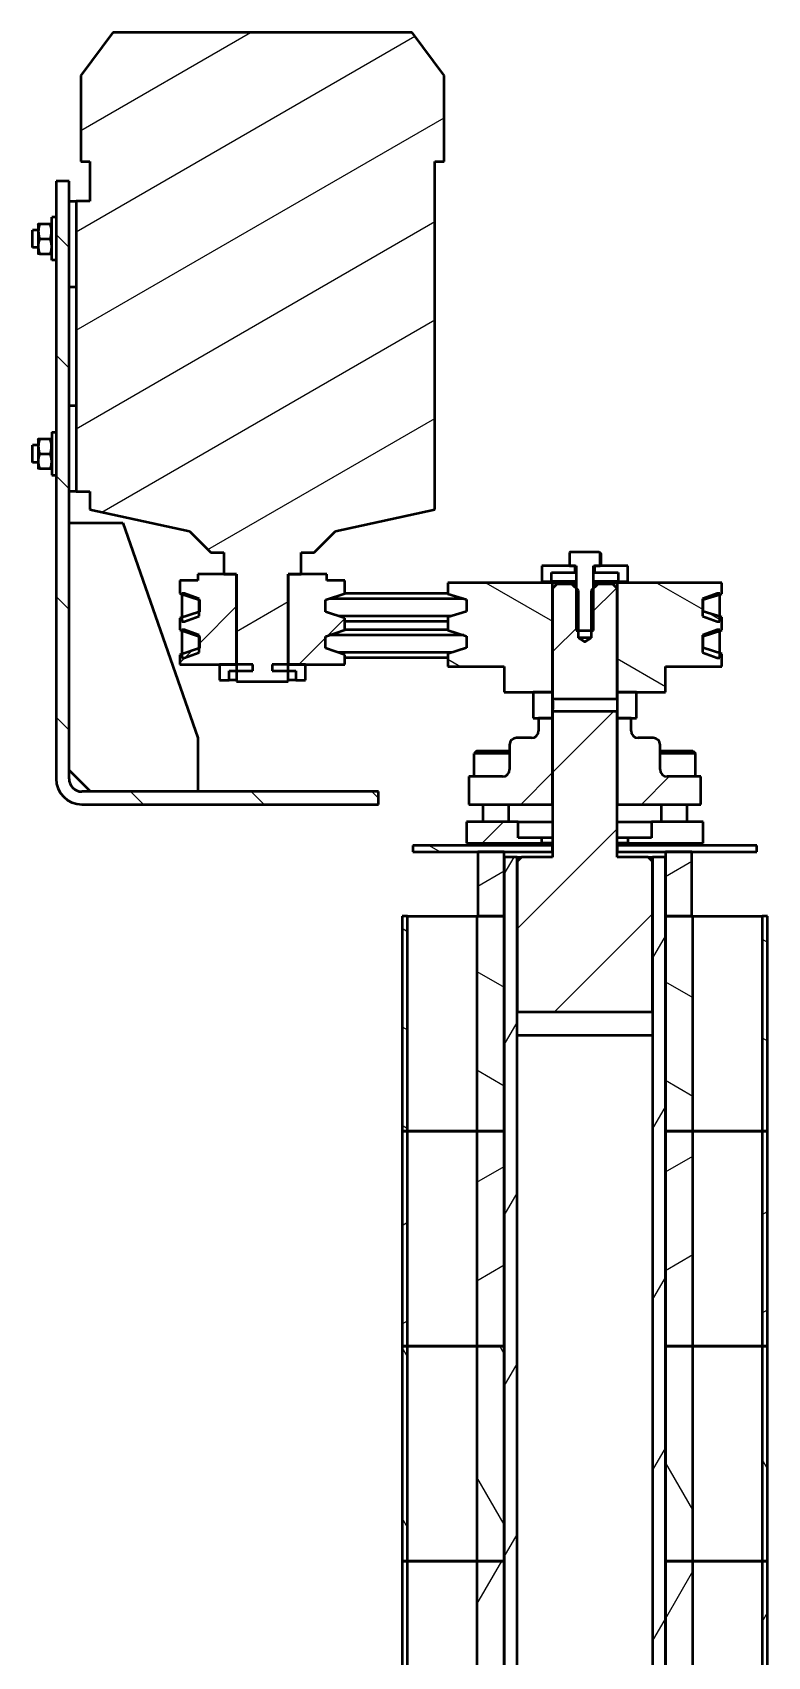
# Model space of a CAD drawing. Header units: millimetres. Extents: x 6662 to 10710, y 10182 to 13222.
# Drawn here: x 8343 to 8685, y 12466 to 13222 of the extents above; entities that cross this region are included whole.
import ezdxf

# ---------------------------------------------------------------- set-up
doc = ezdxf.new("R2010")
doc.units = ezdxf.units.MM
doc.layers.add('ハッチング', color=20, linetype='Continuous', lineweight=25)
doc.layers.add('外形線', color=7, linetype='Continuous', lineweight=50)
pattern_1 = [(225, (7444.034, 9940.564), (28.0633, -28.0633), [])]
pattern_2 = [(150, (7444.034, 9940.564), (-19.84375, -34.3704), [])]
pattern_3 = [(210, (7444.034, 9940.564), (19.84375, -34.3704), [])]
pattern_4 = [(120, (7444.034, 9940.564), (-34.3704, -19.84375), [])]
pattern_5 = [(240, (7444.034, 9940.564), (34.3704, -19.84375), [])]

msp = doc.modelspace()

# ---------------------------------------------------------------- hatches: boundary and pattern name
at = {"layer": 'ハッチング'}
h = msp.add_hatch(dxfattribs=at)
h.set_pattern_fill('ANSI31', color=256, scale=317.499997, angle=165, style=0)
h.set_pattern_definition(pattern_3)
h.paths.add_polyline_path([(8519.63, 13221.95), (8380.36, 13221.95), (8365.5, 13201.95), (8365.5, 13161.95), (8369.75, 13161.95), (8369.75, 13143.45), (8363.25, 13143.45), (8363.25, 13008.45), (8369.75, 13008.45), (8369.75, 12999.95), (8416, 12989.95), (8426, 12979.95), (8432, 12979.95), (8432, 12969.95), (8438, 12969.95), (8438, 12919.95), (8462, 12919.95), (8462, 12969.95), (8468, 12969.95), (8468, 12979.95), (8474, 12979.95), (8484, 12989.95), (8530.25, 12999.95), (8530.25, 13161.95), (8534.5, 13161.95), (8534.5, 13201.95)])
h = msp.add_hatch(dxfattribs=at)
h.set_pattern_fill('ANSI31', color=256, scale=317.499997, angle=90, style=0)
h.set_pattern_definition([(135, (7444.034, 9940.564), (-28.0633, -28.0633), [])])
h.paths.add_polyline_path([(8366, 12868.75), (8363.7, 12869.2), (8361.75, 12870.5), (8360.45, 12872.45), (8360, 12874.75), (8360, 13152.75), (8354, 13152.75), (8354, 12874.75), (8354.58, 12871.04), (8356.29, 12867.69), (8358.94, 12865.04), (8362.29, 12863.33), (8366, 12862.75), (8504, 12862.75), (8504, 12868.75)])
h = msp.add_hatch(dxfattribs=at)
h.set_pattern_fill('ANSI31', color=256, scale=317.499997, angle=180, style=0)
h.set_pattern_definition(pattern_1)
h.paths.add_polyline_path([(8420.64, 12957.93), (8420.64, 12952.43), (8411.59, 12949.4), (8411.59, 12943.96), (8420.64, 12940.93), (8420.64, 12935.43), (8411.59, 12932.4), (8411.59, 12927.95), (8438, 12927.95), (8438, 12969.95), (8420, 12969.95), (8420, 12966.95), (8411.59, 12966.95), (8411.59, 12960.96)])
h = msp.add_hatch(dxfattribs=at)
h.set_pattern_fill('ANSI31', color=256, scale=317.499997, angle=180, style=0)
h.set_pattern_definition(pattern_1)
h.paths.add_polyline_path([(8479.35, 12952.43), (8479.35, 12957.93), (8488.4, 12960.96), (8488.4, 12966.95), (8480, 12966.95), (8480, 12969.95), (8462, 12969.95), (8462, 12927.95), (8488.4, 12927.95), (8488.4, 12932.4), (8479.35, 12935.43), (8479.35, 12940.93), (8488.4, 12943.96), (8488.4, 12949.4)])
h = msp.add_hatch(dxfattribs=at)
h.set_pattern_fill('ANSI31', color=256, scale=317.499997, angle=105, style=0)
h.set_pattern_definition(pattern_2)
h.paths.add_polyline_path([(8562.5, 12926.95), (8562.5, 12914.95), (8585, 12914.95), (8585, 12965.95), (8536.19, 12965.95), (8536.19, 12960.81), (8545, 12958.11), (8545, 12952.61), (8536.19, 12949.92), (8536.19, 12943.81), (8545, 12941.11), (8545, 12935.61), (8536.19, 12932.92), (8536.19, 12926.95)])
h = msp.add_hatch(dxfattribs=at)
h.set_pattern_fill('ANSI31', color=256, scale=317.499997, angle=180, style=0)
h.set_pattern_definition(pattern_1)
h.paths.add_polyline_path([(8615, 12963.25), (8613, 12965.25), (8606, 12965.25), (8603, 12962.25), (8603, 12940.25), (8600.03, 12938.46), (8600.01, 12938.45), (8600.01, 12938.45), (8600, 12938.45), (8600, 12938.45), (8600, 12938.45), (8600, 12938.45), (8600, 12938.44), (8600, 12938.44), (8600, 12938.44), (8600, 12938.44), (8600, 12938.44), (8600, 12938.44), (8600, 12938.44), (8600, 12938.44), (8600, 12938.44), (8599.99, 12938.45), (8599.99, 12938.45), (8599.99, 12938.45), (8599.99, 12938.45), (8599.99, 12938.45), (8599.98, 12938.45), (8599.97, 12938.46), (8597, 12940.25), (8597, 12962.25), (8594, 12965.25), (8587, 12965.25), (8585, 12963.25), (8585, 12911.95), (8615, 12911.95)])
h = msp.add_hatch(dxfattribs=at)
h.set_pattern_fill('ANSI31', color=256, scale=317.499997, angle=105, style=0)
h.set_pattern_definition(pattern_2)
h.paths.add_polyline_path([(8637.5, 12914.95), (8637.5, 12926.95), (8663.8, 12926.95), (8663.8, 12932.92), (8655, 12935.61), (8655, 12941.11), (8663.8, 12943.81), (8663.8, 12949.92), (8655, 12952.61), (8655, 12958.11), (8663.8, 12960.81), (8663.8, 12965.95), (8615, 12965.95), (8615, 12914.95)])
h = msp.add_hatch(dxfattribs=at)
h.set_pattern_fill('ANSI31', color=256, scale=317.499997, angle=180, style=0)
h.set_pattern_definition(pattern_1)
h.paths.add_polyline_path([(8631.5, 12836.25), (8629.5, 12838.25), (8615, 12838.25), (8615, 12905.95), (8585, 12905.95), (8585, 12838.25), (8570.5, 12838.25), (8568.5, 12836.25), (8568.5, 12766.25), (8631.5, 12766.25)])
h = msp.add_hatch(dxfattribs=at)
h.set_pattern_fill('ANSI31', color=256, scale=317.499997, angle=180, style=0)
h.set_pattern_definition(pattern_1)
h.paths.add_polyline_path([(8578.5, 12897), (8578.06, 12895.37), (8576.87, 12894.18), (8575.25, 12893.75), (8568.25, 12893.75), (8566.62, 12893.31), (8565.43, 12892.12), (8565, 12890.5), (8565, 12879), (8564.56, 12877.37), (8563.37, 12876.18), (8561.75, 12875.75), (8546, 12875.75), (8546, 12862.75), (8585, 12862.75), (8585, 12902.95), (8578.5, 12902.95)])
h = msp.add_hatch(dxfattribs=at)
h.set_pattern_fill('ANSI31', color=256, scale=317.499997, angle=180, style=0)
h.set_pattern_definition(pattern_1)
h.paths.add_polyline_path([(8624.75, 12893.75), (8623.12, 12894.18), (8621.93, 12895.37), (8621.5, 12897), (8621.5, 12902.95), (8615, 12902.95), (8615, 12862.75), (8654, 12862.75), (8654, 12875.75), (8638.25, 12875.75), (8636.62, 12876.18), (8635.43, 12877.37), (8635, 12879), (8635, 12890.5), (8634.56, 12892.12), (8633.37, 12893.31), (8631.75, 12893.75)])
h = msp.add_hatch(dxfattribs=at)
h.set_pattern_fill('ANSI31', color=256, scale=317.499997, angle=180, style=0)
h.set_pattern_definition(pattern_1)
h.paths.add_polyline_path([(8569, 12854.75), (8545, 12854.75), (8545, 12844.75), (8580, 12844.75), (8580, 12847.25), (8569, 12847.25)])
h = msp.add_hatch(dxfattribs=at)
h.set_pattern_fill('ANSI31', color=256, scale=317.499997, angle=105, style=0)
h.set_pattern_definition(pattern_2)
h.paths.add_polyline_path([(8585, 12840.75), (8585, 12843.75), (8520, 12843.75), (8520, 12840.75)])
h = msp.add_hatch(dxfattribs=at)
h.set_pattern_fill('ANSI31', color=256, scale=317.499997, angle=165, style=0)
h.set_pattern_definition(pattern_3)
h.paths.add_polyline_path([(8562.5, 12810.75), (8562.5, 12840.75), (8550.25, 12840.75), (8550.25, 12810.75)])
h = msp.add_hatch(dxfattribs=at)
h.set_pattern_fill('ANSI31', color=256, scale=317.499997, angle=195, style=0)
h.set_pattern_definition(pattern_5)
h.paths.add_polyline_path([(8568.5, 12827.25), (8568.5, 12838.25), (8562.5, 12838.25), (8562.5, 10285.25), (8568.5, 10285.25), (8568.5, 12755.25), (8568.49, 12755.25), (8568.49, 12827.25)])
h = msp.add_hatch(dxfattribs=at)
h.set_pattern_fill('ANSI31', color=256, scale=317.499997, angle=195, style=0)
h.set_pattern_definition(pattern_5)
h.paths.add_polyline_path([(8631.5, 12838.25), (8631.5, 12827.25), (8631.51, 12827.25), (8631.51, 12755.25), (8631.5, 12755.25), (8631.5, 10285.25), (8637.5, 10285.25), (8637.5, 12838.25)])
h = msp.add_hatch(dxfattribs=at)
h.set_pattern_fill('ANSI31', color=256, scale=317.499997, angle=165, style=0)
h.set_pattern_definition(pattern_3)
h.paths.add_polyline_path([(8637.5, 12840.75), (8637.5, 12810.75), (8649.75, 12810.75), (8649.75, 12840.75)])
h = msp.add_hatch(dxfattribs=at)
h.set_pattern_fill('ANSI31', color=256, scale=317.499997, angle=105, style=0)
h.set_pattern_definition(pattern_2)
h.paths.add_polyline_path([(8515, 12810.75), (8515, 12710.75), (8517.5, 12710.75), (8517.5, 12810.75)])
h = msp.add_hatch(dxfattribs=at)
h.set_pattern_fill('ANSI31', color=256, scale=317.499997, angle=105, style=0)
h.set_pattern_definition(pattern_2)
h.paths.add_polyline_path([(8549.75, 12810.75), (8549.75, 12710.75), (8562.5, 12710.75), (8562.5, 12810.75)])
h = msp.add_hatch(dxfattribs=at)
h.set_pattern_fill('ANSI31', color=256, scale=317.499997, angle=105, style=0)
h.set_pattern_definition(pattern_2)
h.paths.add_polyline_path([(8650.25, 12710.75), (8650.25, 12810.75), (8637.5, 12810.75), (8637.5, 12710.75)])
h = msp.add_hatch(dxfattribs=at)
h.set_pattern_fill('ANSI31', color=256, scale=317.499997, angle=105, style=0)
h.set_pattern_definition(pattern_2)
h.paths.add_polyline_path([(8685, 12710.75), (8685, 12810.75), (8682.5, 12810.75), (8682.5, 12710.75)])
h = msp.add_hatch(dxfattribs=at)
h.set_pattern_fill('ANSI31', color=256, scale=317.499997, angle=165, style=0)
h.set_pattern_definition(pattern_3)
h.paths.add_polyline_path([(8515, 12710.75), (8515, 12610.75), (8517.5, 12610.75), (8517.5, 12710.75)])
h = msp.add_hatch(dxfattribs=at)
h.set_pattern_fill('ANSI31', color=256, scale=317.499997, angle=165, style=0)
h.set_pattern_definition(pattern_3)
h.paths.add_polyline_path([(8549.75, 12710.75), (8549.75, 12610.75), (8562.5, 12610.75), (8562.5, 12710.75)])
h = msp.add_hatch(dxfattribs=at)
h.set_pattern_fill('ANSI31', color=256, scale=317.499997, angle=165, style=0)
h.set_pattern_definition(pattern_3)
h.paths.add_polyline_path([(8650.25, 12610.75), (8650.25, 12710.75), (8637.5, 12710.75), (8637.5, 12610.75)])
h = msp.add_hatch(dxfattribs=at)
h.set_pattern_fill('ANSI31', color=256, scale=317.499997, angle=165, style=0)
h.set_pattern_definition(pattern_3)
h.paths.add_polyline_path([(8685, 12610.75), (8685, 12710.75), (8682.5, 12710.75), (8682.5, 12610.75)])
h = msp.add_hatch(dxfattribs=at)
h.set_pattern_fill('ANSI31', color=256, scale=317.499997, angle=75, style=0)
h.set_pattern_definition(pattern_4)
h.paths.add_polyline_path([(8515, 12610.75), (8515, 12510.75), (8517.5, 12510.75), (8517.5, 12610.75)])
h = msp.add_hatch(dxfattribs=at)
h.set_pattern_fill('ANSI31', color=256, scale=317.499997, angle=75, style=0)
h.set_pattern_definition(pattern_4)
h.paths.add_polyline_path([(8549.75, 12610.75), (8549.75, 12510.75), (8562.5, 12510.75), (8562.5, 12610.75)])
h = msp.add_hatch(dxfattribs=at)
h.set_pattern_fill('ANSI31', color=256, scale=317.499997, angle=75, style=0)
h.set_pattern_definition(pattern_4)
h.paths.add_polyline_path([(8650.25, 12510.75), (8650.25, 12610.75), (8637.5, 12610.75), (8637.5, 12510.75)])
h = msp.add_hatch(dxfattribs=at)
h.set_pattern_fill('ANSI31', color=256, scale=317.499997, angle=75, style=0)
h.set_pattern_definition(pattern_4)
h.paths.add_polyline_path([(8685, 12510.75), (8685, 12610.75), (8682.5, 12610.75), (8682.5, 12510.75)])
h = msp.add_hatch(dxfattribs=at)
h.set_pattern_fill('ANSI31', color=256, scale=317.499997, angle=195, style=0)
h.set_pattern_definition(pattern_5)
h.paths.add_polyline_path([(8515, 12510.75), (8515, 12410.75), (8517.5, 12410.75), (8517.5, 12510.75)])
h = msp.add_hatch(dxfattribs=at)
h.set_pattern_fill('ANSI31', color=256, scale=317.499997, angle=195, style=0)
h.set_pattern_definition(pattern_5)
h.paths.add_polyline_path([(8549.75, 12510.75), (8549.75, 12410.75), (8562.5, 12410.75), (8562.5, 12510.75)])
h = msp.add_hatch(dxfattribs=at)
h.set_pattern_fill('ANSI31', color=256, scale=317.499997, angle=195, style=0)
h.set_pattern_definition(pattern_5)
h.paths.add_polyline_path([(8650.25, 12410.75), (8650.25, 12510.75), (8637.5, 12510.75), (8637.5, 12410.75)])
h = msp.add_hatch(dxfattribs=at)
h.set_pattern_fill('ANSI31', color=256, scale=317.499997, angle=195, style=0)
h.set_pattern_definition(pattern_5)
h.paths.add_polyline_path([(8685, 12410.75), (8685, 12510.75), (8682.5, 12510.75), (8682.5, 12410.75)])

# ---------------------------------------------------------------- linework, layer by layer
at = {"layer": '外形線'}
for p, q in [((8380.36, 13221.95), (8365.5, 13201.95)), ((8519.63, 13221.95), (8380.36, 13221.95)), ((8534.5, 13201.95), (8519.63, 13221.95)), ((8365.5, 13201.95), (8365.5, 13161.95)), ((8534.5, 13161.95), (8534.5, 13201.95)), ((8365.5, 13161.95), (8369.75, 13161.95)), ((8369.75, 13161.95), (8369.75, 13143.45)), ((8530.25, 13161.95), (8534.5, 13161.95)), ((8530.25, 12999.95), (8530.25, 13161.95)), ((8354, 13152.75), (8354, 12874.75)), ((8360, 13152.75), (8354, 13152.75)), ((8360, 12874.75), (8360, 13152.75)), ((8360, 13143.45), (8363.25, 13143.45)), ((8363.25, 13143.45), (8363.25, 13008.45)), ((8369.75, 13143.45), (8363.25, 13143.45)), ((8345.6, 13132.62), (8345.74, 13132.87)), ((8345.6, 13132.62), (8345.6, 13119.02)), ((8346.35, 13132.87), (8351.24, 13132.87)), ((8352, 13132.62), (8351.85, 13132.87)), ((8352, 13125.95), (8352, 13135.95)), ((8354, 13135.95), (8352, 13135.95)), ((8343, 13125.95), (8343, 13129.95)), ((8345.6, 13129.95), (8343, 13129.95)), ((8343, 13121.95), (8343, 13125.95)), ((8346.29, 13125.95), (8351.3, 13125.95)), ((8352, 13115.95), (8352, 13125.95)), ((8345.6, 13121.95), (8343, 13121.95)), ((8346.22, 13119.02), (8351.37, 13119.02)), ((8354, 13115.95), (8352, 13115.95)), ((8363.25, 13103.45), (8360, 13103.45)), ((8360, 13048.45), (8363.25, 13048.45)), ((8352, 13035.95), (8352, 13025.95)), ((8352, 13035.95), (8354, 13035.95)), ((8343, 13025.95), (8343, 13029.95)), ((8345.6, 13029.95), (8343, 13029.95)), ((8345.6, 13032.62), (8345.74, 13032.87)), ((8345.6, 13032.62), (8345.6, 13019.02)), ((8346.35, 13032.87), (8351.24, 13032.87)), ((8352, 13032.62), (8351.85, 13032.87)), ((8343, 13021.95), (8343, 13025.95)), ((8345.6, 13021.95), (8343, 13021.95)), ((8346.22, 13019.02), (8351.37, 13019.02)), ((8346.29, 13025.95), (8351.3, 13025.95)), ((8352, 13025.95), (8352, 13015.95)), ((8352, 13015.95), (8354, 13015.95)), ((8363.25, 13008.45), (8360, 13008.45)), ((8363.25, 13008.45), (8369.75, 13008.45)), ((8369.75, 13008.45), (8369.75, 12999.95)), ((8369.75, 12999.95), (8416, 12989.95)), ((8484, 12989.95), (8530.25, 12999.95)), ((8360, 12993.75), (8385, 12993.75)), ((8385, 12993.75), (8420, 12893.75)), ((8416, 12989.95), (8426, 12979.95)), ((8474, 12979.95), (8484, 12989.95)), ((8426, 12979.95), (8432, 12979.95)), ((8432, 12979.95), (8432, 12969.95)), ((8468, 12979.95), (8474, 12979.95)), ((8468, 12969.95), (8468, 12979.95)), ((8580, 12973.75), (8580, 12966.45)), ((8595.5, 12973.75), (8580, 12973.75)), ((8593.07, 12980.15), (8592.92, 12980.06)), ((8593.07, 12980.15), (8592.92, 12980.06)), ((8592.92, 12980.06), (8592.92, 12973.75)), ((8592.92, 12973.75), (8596, 12973.75)), ((8593.07, 12980.15), (8593.07, 12980.15)), ((8606.67, 12980.15), (8593.07, 12980.15)), ((8595.5, 12970.75), (8595.5, 12973.75)), ((8596, 12973.75), (8596, 12943.75)), ((8604, 12943.75), (8604, 12973.75)), ((8604, 12973.75), (8607.07, 12973.75)), ((8604.5, 12973.75), (8604.5, 12970.75)), ((8620, 12973.75), (8604.5, 12973.75)), ((8606.67, 12980.15), (8606.67, 12980.15)), ((8606.67, 12980.15), (8607.08, 12979.91)), ((8607.07, 12979.91), (8606.67, 12980.15)), ((8607.07, 12973.75), (8607.07, 12979.91)), ((8607.6, 12973.75), (8607.6, 12979.39)), ((8620, 12966.45), (8620, 12973.75)), ((8411.59, 12966.95), (8411.59, 12960.96)), ((8420, 12966.95), (8411.59, 12966.95)), ((8420, 12969.95), (8420, 12966.95)), ((8438, 12969.95), (8420, 12969.95)), ((8432, 12969.95), (8438, 12969.95)), ((8438, 12969.95), (8438, 12919.95)), ((8438, 12927.95), (8438, 12969.95)), ((8462, 12969.95), (8468, 12969.95)), ((8462, 12919.95), (8462, 12969.95)), ((8462, 12969.95), (8462, 12927.95)), ((8480, 12969.95), (8462, 12969.95)), ((8480, 12966.95), (8480, 12969.95)), ((8488.4, 12966.95), (8480, 12966.95)), ((8488.4, 12960.96), (8488.4, 12966.95)), ((8580, 12966.45), (8584.5, 12966.45)), ((8584.5, 12970.75), (8595.5, 12970.75)), ((8584.5, 12966.45), (8584.5, 12970.75)), ((8596, 12966.45), (8584.5, 12966.45)), ((8596, 12970.75), (8595.5, 12970.75)), ((8604.5, 12970.75), (8604, 12970.75)), ((8615.5, 12966.45), (8604, 12966.45)), ((8604.5, 12970.75), (8615.5, 12970.75)), ((8615.5, 12970.75), (8615.5, 12966.45)), ((8615.5, 12966.45), (8620, 12966.45)), ((8411.59, 12960.96), (8420.64, 12957.93)), ((8412.5, 12960.95), (8412.5, 12947.95)), ((8413.75, 12960.95), (8412.5, 12960.95)), ((8420.5, 12958.49), (8413.75, 12960.95)), ((8479.35, 12957.93), (8488.4, 12960.96)), ((8536.19, 12960.95), (8488.36, 12960.95)), ((8536.19, 12965.95), (8536.19, 12960.81)), ((8585, 12965.95), (8536.19, 12965.95)), ((8536.19, 12960.81), (8545, 12958.11)), ((8585, 12965.95), (8596, 12965.95)), ((8585, 12914.95), (8585, 12965.95)), ((8587, 12965.25), (8585, 12963.25)), ((8585, 12963.25), (8585, 12911.95)), ((8594, 12965.25), (8587, 12965.25)), ((8594, 12965.25), (8596, 12965.25)), ((8597, 12962.25), (8594, 12965.25)), ((8597, 12940.25), (8597, 12962.25)), ((8606, 12965.25), (8603, 12962.25)), ((8603, 12962.25), (8603, 12940.25)), ((8604, 12965.95), (8612.53, 12965.95)), ((8604, 12965.25), (8606, 12965.25)), ((8613, 12965.25), (8606, 12965.25)), ((8612.53, 12965.25), (8612.53, 12965.95)), ((8612.53, 12965.95), (8614.98, 12965.95)), ((8615, 12963.25), (8613, 12965.25)), ((8614.98, 12965.95), (8614.98, 12963.26)), ((8614.98, 12965.95), (8615, 12965.95)), ((8615, 12965.95), (8615, 12914.95)), ((8663.8, 12965.95), (8615, 12965.95)), ((8615, 12911.95), (8615, 12963.25)), ((8661.5, 12960.95), (8654.75, 12958.49)), ((8655, 12958.11), (8663.8, 12960.81)), ((8662.75, 12960.95), (8661.5, 12960.95)), ((8662.75, 12947.95), (8662.75, 12960.95)), ((8663.8, 12960.81), (8663.8, 12965.95)), ((8420.64, 12952.43), (8411.59, 12949.4)), ((8420.5, 12950.4), (8420.5, 12958.49)), ((8420.64, 12957.93), (8420.64, 12952.43)), ((8479.35, 12952.43), (8479.35, 12957.93)), ((8488.4, 12949.4), (8479.35, 12952.43)), ((8543.77, 12958.49), (8481.02, 12958.49)), ((8545, 12952.61), (8536.19, 12949.92)), ((8545, 12958.11), (8545, 12952.61)), ((8654.75, 12958.49), (8654.75, 12950.4)), ((8655, 12952.61), (8655, 12958.11)), ((8663.8, 12949.92), (8655, 12952.61)), ((8411.59, 12949.4), (8411.59, 12943.96)), ((8411.59, 12943.96), (8420.64, 12940.93)), ((8412.5, 12947.95), (8413.75, 12947.95)), ((8412.5, 12943.95), (8412.5, 12930.95)), ((8413.75, 12943.95), (8412.5, 12943.95)), ((8413.75, 12947.95), (8420.5, 12950.4)), ((8420.5, 12941.49), (8413.75, 12943.95)), ((8479.35, 12940.93), (8488.4, 12943.96)), ((8537.76, 12950.4), (8485.41, 12950.4)), ((8536.19, 12943.95), (8488.36, 12943.95)), ((8488.4, 12943.96), (8488.4, 12949.4)), ((8536.19, 12947.95), (8488.4, 12947.95)), ((8536.19, 12949.92), (8536.19, 12943.81)), ((8536.19, 12943.81), (8545, 12941.11)), ((8596, 12943.75), (8604, 12943.75)), ((8654.75, 12950.4), (8661.5, 12947.95)), ((8661.5, 12943.95), (8654.75, 12941.49)), ((8655, 12941.11), (8663.8, 12943.81)), ((8661.5, 12947.95), (8662.75, 12947.95)), ((8662.75, 12943.95), (8661.5, 12943.95)), ((8662.75, 12930.95), (8662.75, 12943.95)), ((8663.8, 12943.81), (8663.8, 12949.92)), ((8420.5, 12933.4), (8420.5, 12941.49)), ((8420.64, 12940.93), (8420.64, 12935.43)), ((8479.35, 12935.43), (8479.35, 12940.93)), ((8543.77, 12941.49), (8481.02, 12941.49)), ((8545, 12941.11), (8545, 12935.61)), ((8603, 12940.25), (8597, 12940.25)), ((8654.75, 12941.49), (8654.75, 12933.4)), ((8655, 12935.61), (8655, 12941.11)), ((8420.64, 12935.43), (8411.59, 12932.4)), ((8411.59, 12932.4), (8411.59, 12927.95)), ((8412.5, 12930.95), (8413.75, 12930.95)), ((8413.75, 12930.95), (8420.5, 12933.4)), ((8488.4, 12932.4), (8479.35, 12935.43)), ((8537.76, 12933.4), (8485.41, 12933.4)), ((8488.4, 12927.95), (8488.4, 12932.4)), ((8536.19, 12930.95), (8488.4, 12930.95)), ((8545, 12935.61), (8536.19, 12932.92)), ((8536.19, 12932.92), (8536.19, 12926.95)), ((8654.75, 12933.4), (8661.5, 12930.95)), ((8663.8, 12932.92), (8655, 12935.61)), ((8661.5, 12930.95), (8662.75, 12930.95)), ((8663.8, 12926.95), (8663.8, 12932.92)), ((8411.59, 12927.95), (8438, 12927.95)), ((8430, 12927.95), (8430, 12920.65)), ((8445.5, 12927.95), (8430, 12927.95)), ((8434.5, 12924.95), (8445.5, 12924.95)), ((8434.5, 12920.65), (8434.5, 12924.95)), ((8445.5, 12924.95), (8445.5, 12927.95)), ((8454.5, 12927.95), (8454.5, 12924.95)), ((8470, 12927.95), (8454.5, 12927.95)), ((8454.5, 12924.95), (8465.5, 12924.95)), ((8462, 12927.95), (8488.4, 12927.95)), ((8465.5, 12924.95), (8465.5, 12920.65)), ((8470, 12920.65), (8470, 12927.95)), ((8536.19, 12926.95), (8562.5, 12926.95)), ((8562.5, 12926.95), (8562.5, 12914.95)), ((8637.5, 12926.95), (8663.8, 12926.95)), ((8637.5, 12914.95), (8637.5, 12926.95)), ((8430, 12920.65), (8434.5, 12920.65)), ((8438, 12920.65), (8434.5, 12920.65)), ((8438, 12919.95), (8462, 12919.95)), ((8465.5, 12920.65), (8462, 12920.65)), ((8465.5, 12920.65), (8470, 12920.65)), ((8562.5, 12914.95), (8585, 12914.95)), ((8585, 12914.95), (8576, 12914.95)), ((8576, 12914.95), (8576, 12902.95)), ((8585, 12914.95), (8585, 12914.95)), ((8585, 12914.95), (8585, 12914.95)), ((8585, 12902.95), (8585, 12914.95)), ((8615, 12914.95), (8637.5, 12914.95)), ((8615, 12914.95), (8615, 12902.95)), ((8624, 12914.95), (8615, 12914.95)), ((8624, 12902.95), (8624, 12914.95)), ((8585, 12911.95), (8615, 12911.95)), ((8585, 12905.95), (8585, 12838.25)), ((8615, 12905.95), (8585, 12905.95)), ((8615, 12838.25), (8615, 12905.95)), ((8576, 12902.95), (8585, 12902.95)), ((8578.5, 12902.95), (8578.5, 12897)), ((8585, 12902.95), (8578.5, 12902.95)), ((8585, 12902.95), (8585, 12902.95)), ((8585, 12902.95), (8585, 12902.95)), ((8585, 12862.75), (8585, 12902.95)), ((8615, 12902.95), (8624, 12902.95)), ((8615, 12902.95), (8615, 12862.75)), ((8621.5, 12902.95), (8615, 12902.95)), ((8621.5, 12897), (8621.5, 12902.95)), ((8420, 12893.75), (8420, 12868.75)), ((8575.25, 12893.75), (8568.25, 12893.75)), ((8631.75, 12893.75), (8624.75, 12893.75)), ((8549.74, 12887.75), (8548.54, 12886.55)), ((8559.54, 12886.55), (8548.54, 12886.55)), ((8548.54, 12875.75), (8548.54, 12886.55)), ((8549.74, 12887.75), (8559.42, 12887.75)), ((8559.42, 12887.75), (8565, 12887.75)), ((8565, 12886.55), (8559.54, 12886.55)), ((8565, 12890.5), (8565, 12879)), ((8635, 12879), (8635, 12890.5)), ((8635, 12887.75), (8650.26, 12887.75)), ((8651.46, 12886.55), (8635, 12886.55)), ((8650.26, 12887.75), (8651.46, 12886.55)), ((8651.46, 12875.75), (8651.46, 12886.55)), ((8370, 12868.75), (8360, 12878.75)), ((8546, 12875.75), (8546, 12862.75)), ((8561.75, 12875.75), (8546, 12875.75)), ((8654, 12875.75), (8638.25, 12875.75)), ((8654, 12862.75), (8654, 12875.75)), ((8504, 12868.75), (8366, 12868.75)), ((8504, 12862.75), (8504, 12868.75)), ((8366, 12862.75), (8504, 12862.75)), ((8546, 12862.75), (8585, 12862.75)), ((8552.5, 12862.75), (8552.5, 12854.75)), ((8564.5, 12862.75), (8564.5, 12854.75)), ((8585, 12862.75), (8585, 12862.75)), ((8615, 12862.75), (8654, 12862.75)), ((8635.5, 12862.75), (8635.5, 12854.75)), ((8647.5, 12862.75), (8647.5, 12854.75)), ((8545, 12854.75), (8545, 12844.75)), ((8569, 12854.75), (8545, 12854.75)), ((8569, 12854.75), (8585, 12854.75)), ((8569, 12847.25), (8569, 12854.75)), ((8615, 12854.75), (8631, 12854.75)), ((8631, 12854.75), (8631, 12847.25)), ((8655, 12854.75), (8631, 12854.75)), ((8655, 12844.75), (8655, 12854.75)), ((8580, 12847.25), (8569, 12847.25)), ((8585, 12847.25), (8580, 12847.25)), ((8580, 12844.75), (8580, 12847.25)), ((8620, 12847.25), (8615, 12847.25)), ((8620, 12847.25), (8620, 12844.75)), ((8631, 12847.25), (8620, 12847.25)), ((8520, 12843.75), (8520, 12840.75)), ((8585, 12843.75), (8520, 12843.75)), ((8520, 12840.75), (8585, 12840.75)), ((8545, 12844.75), (8580, 12844.75)), ((8550.25, 12840.75), (8550.25, 12810.75)), ((8562.5, 12840.75), (8550.25, 12840.75)), ((8562.5, 12810.75), (8562.5, 12840.75)), ((8562.5, 12838.25), (8562.5, 10285.25)), ((8568.5, 12838.25), (8562.5, 12838.25)), ((8570.5, 12838.25), (8568.5, 12836.25)), ((8568.5, 12838.25), (8570.5, 12838.25)), ((8568.5, 12827.25), (8568.5, 12838.25)), ((8585, 12838.25), (8570.5, 12838.25)), ((8585, 12844.75), (8580, 12844.75)), ((8585, 12843.75), (8585, 12843.75)), ((8585, 12840.75), (8585, 12843.75)), ((8585, 12840.75), (8585, 12840.75)), ((8620, 12844.75), (8615, 12844.75)), ((8680, 12843.75), (8615, 12843.75)), ((8615, 12843.75), (8615, 12840.75)), ((8615, 12840.75), (8680, 12840.75)), ((8629.5, 12838.25), (8615, 12838.25)), ((8620, 12844.75), (8655, 12844.75)), ((8631.5, 12836.25), (8629.5, 12838.25)), ((8629.5, 12838.25), (8631.5, 12838.25)), ((8637.5, 12838.25), (8631.5, 12838.25)), ((8631.5, 12838.25), (8631.5, 12827.25)), ((8649.75, 12840.75), (8637.5, 12840.75)), ((8637.5, 12840.75), (8637.5, 12810.75)), ((8637.5, 10285.25), (8637.5, 12838.25)), ((8649.75, 12810.75), (8649.75, 12840.75)), ((8680, 12840.75), (8680, 12843.75)), ((8568.5, 12836.25), (8568.5, 12766.25)), ((8631.5, 12766.25), (8631.5, 12836.25)), ((8568.49, 12827.25), (8568.5, 12827.25)), ((8568.49, 12755.25), (8568.49, 12827.25)), ((8631.5, 12827.25), (8631.51, 12827.25)), ((8631.51, 12827.25), (8631.51, 12755.25)), ((8517.5, 12810.75), (8515, 12810.75)), ((8515, 12810.75), (8515, 12710.75)), ((8517.5, 12710.75), (8517.5, 12810.75)), ((8517.5, 12810.75), (8549.75, 12810.75)), ((8562.5, 12810.75), (8549.75, 12810.75)), ((8549.75, 12810.75), (8549.75, 12710.75)), ((8550.25, 12810.75), (8562.5, 12810.75)), ((8562.5, 12810.75), (8562.5, 12810.75)), ((8562.5, 12710.75), (8562.5, 12810.75)), ((8562.5, 12810.75), (8562.5, 12810.75)), ((8637.5, 12810.75), (8649.75, 12810.75)), ((8637.5, 12810.75), (8637.5, 12710.75)), ((8650.25, 12810.75), (8637.5, 12810.75)), ((8650.25, 12710.75), (8650.25, 12810.75)), ((8650.25, 12810.75), (8682.5, 12810.75)), ((8685, 12810.75), (8682.5, 12810.75)), ((8682.5, 12810.75), (8682.5, 12710.75)), ((8685, 12710.75), (8685, 12810.75)), ((8568.5, 12766.25), (8631.5, 12766.25)), ((8568.5, 12755.25), (8568.49, 12755.25)), ((8631.5, 12755.25), (8568.5, 12755.25)), ((8568.5, 10285.25), (8568.5, 12755.25)), ((8631.5, 12755.25), (8631.5, 10285.25)), ((8631.51, 12755.25), (8631.5, 12755.25)), ((8517.5, 12710.75), (8515, 12710.75)), ((8515, 12710.75), (8515, 12610.75)), ((8515, 12710.75), (8517.5, 12710.75)), ((8517.5, 12610.75), (8517.5, 12710.75)), ((8517.5, 12710.75), (8549.75, 12710.75)), ((8549.75, 12710.75), (8517.5, 12710.75)), ((8562.5, 12710.75), (8549.75, 12710.75)), ((8549.75, 12710.75), (8549.75, 12610.75)), ((8549.75, 12710.75), (8562.5, 12710.75)), ((8562.5, 12610.75), (8562.5, 12710.75)), ((8562.5, 12710.75), (8562.5, 12710.75)), ((8562.5, 12710.75), (8562.5, 12710.75)), ((8637.5, 12710.75), (8637.5, 12610.75)), ((8650.25, 12710.75), (8637.5, 12710.75)), ((8637.5, 12710.75), (8650.25, 12710.75)), ((8650.25, 12610.75), (8650.25, 12710.75)), ((8650.25, 12710.75), (8682.5, 12710.75)), ((8682.5, 12710.75), (8650.25, 12710.75)), ((8685, 12710.75), (8682.5, 12710.75)), ((8682.5, 12710.75), (8682.5, 12610.75)), ((8682.5, 12710.75), (8685, 12710.75)), ((8685, 12610.75), (8685, 12710.75)), ((8517.5, 12610.75), (8515, 12610.75)), ((8515, 12610.75), (8515, 12510.75)), ((8515, 12610.75), (8517.5, 12610.75)), ((8517.5, 12510.75), (8517.5, 12610.75)), ((8517.5, 12610.75), (8549.75, 12610.75)), ((8549.75, 12610.75), (8517.5, 12610.75)), ((8562.5, 12610.75), (8549.75, 12610.75)), ((8549.75, 12610.75), (8549.75, 12510.75)), ((8549.75, 12610.75), (8562.5, 12610.75)), ((8562.5, 12510.75), (8562.5, 12610.75)), ((8562.5, 12610.75), (8562.5, 12610.75)), ((8562.5, 12610.75), (8562.5, 12610.75)), ((8637.5, 12610.75), (8637.5, 12510.75)), ((8650.25, 12610.75), (8637.5, 12610.75)), ((8637.5, 12610.75), (8650.25, 12610.75)), ((8650.25, 12510.75), (8650.25, 12610.75)), ((8650.25, 12610.75), (8682.5, 12610.75)), ((8682.5, 12610.75), (8650.25, 12610.75)), ((8685, 12610.75), (8682.5, 12610.75)), ((8682.5, 12610.75), (8682.5, 12510.75)), ((8682.5, 12610.75), (8685, 12610.75)), ((8685, 12510.75), (8685, 12610.75)), ((8517.5, 12510.75), (8515, 12510.75)), ((8515, 12510.75), (8515, 12410.75)), ((8515, 12510.75), (8517.5, 12510.75)), ((8517.5, 12410.75), (8517.5, 12510.75)), ((8517.5, 12510.75), (8549.75, 12510.75)), ((8549.75, 12510.75), (8517.5, 12510.75)), ((8562.5, 12510.75), (8549.75, 12510.75)), ((8549.75, 12510.75), (8549.75, 12410.75)), ((8549.75, 12510.75), (8562.5, 12510.75)), ((8562.5, 12410.75), (8562.5, 12510.75)), ((8562.5, 12510.75), (8562.5, 12510.75)), ((8562.5, 12510.75), (8562.5, 12510.75)), ((8637.5, 12510.75), (8637.5, 12410.75)), ((8650.25, 12510.75), (8637.5, 12510.75)), ((8637.5, 12510.75), (8650.25, 12510.75)), ((8650.25, 12410.75), (8650.25, 12510.75)), ((8650.25, 12510.75), (8682.5, 12510.75)), ((8682.5, 12510.75), (8650.25, 12510.75)), ((8685, 12510.75), (8682.5, 12510.75)), ((8682.5, 12510.75), (8682.5, 12410.75)), ((8682.5, 12510.75), (8685, 12510.75)), ((8685, 12410.75), (8685, 12510.75))]:
    msp.add_line(p, q, dxfattribs=at).dxf.unprotected_set("ltscale", 0)
for points in [[(8346.35, 13132.87), (8346.25, 13132.54), (8346.15, 13132.22), (8346.06, 13131.92), (8345.99, 13131.61), (8345.92, 13131.32), (8345.87, 13131.03), (8345.82, 13130.75), (8345.78, 13130.47), (8345.75, 13130.2), (8345.73, 13129.93), (8345.71, 13129.66), (8345.71, 13129.39), (8345.71, 13129.12), (8345.72, 13128.85), (8345.74, 13128.58), (8345.76, 13128.31), (8345.8, 13128.04), (8345.84, 13127.76), (8345.89, 13127.47), (8345.95, 13127.18), (8346.02, 13126.89), (8346.1, 13126.58), (8346.19, 13126.27), (8346.29, 13125.95)], [(8345.74, 13132.87), (8345.74, 13132.87), (8345.75, 13132.87), (8345.75, 13132.87), (8345.76, 13132.87), (8345.77, 13132.87), (8345.78, 13132.87), (8345.79, 13132.87), (8345.81, 13132.87), (8345.82, 13132.87), (8345.84, 13132.87), (8345.86, 13132.87), (8345.89, 13132.87), (8345.91, 13132.87), (8345.94, 13132.87), (8345.97, 13132.87), (8346, 13132.87), (8346.04, 13132.87), (8346.08, 13132.87), (8346.12, 13132.87), (8346.16, 13132.87), (8346.2, 13132.87), (8346.25, 13132.87), (8346.3, 13132.87), (8346.35, 13132.87)], [(8351.3, 13125.95), (8351.4, 13126.27), (8351.49, 13126.58), (8351.57, 13126.89), (8351.64, 13127.18), (8351.7, 13127.47), (8351.75, 13127.76), (8351.8, 13128.04), (8351.83, 13128.31), (8351.86, 13128.58), (8351.87, 13128.85), (8351.88, 13129.12), (8351.88, 13129.39), (8351.88, 13129.66), (8351.86, 13129.93), (8351.84, 13130.2), (8351.81, 13130.47), (8351.77, 13130.75), (8351.72, 13131.03), (8351.67, 13131.32), (8351.6, 13131.61), (8351.53, 13131.92), (8351.44, 13132.22), (8351.35, 13132.54), (8351.24, 13132.87)], [(8351.24, 13132.87), (8351.29, 13132.87), (8351.34, 13132.87), (8351.39, 13132.87), (8351.43, 13132.87), (8351.48, 13132.87), (8351.52, 13132.87), (8351.55, 13132.87), (8351.59, 13132.87), (8351.62, 13132.87), (8351.65, 13132.87), (8351.68, 13132.87), (8351.7, 13132.87), (8351.73, 13132.87), (8351.75, 13132.87), (8351.77, 13132.87), (8351.78, 13132.87), (8351.8, 13132.87), (8351.81, 13132.87), (8351.82, 13132.87), (8351.83, 13132.87), (8351.84, 13132.87), (8351.84, 13132.87), (8351.85, 13132.87), (8351.85, 13132.87)], [(8346.29, 13125.95), (8346.18, 13125.61), (8346.08, 13125.29), (8345.99, 13124.98), (8345.92, 13124.68), (8345.85, 13124.39), (8345.79, 13124.1), (8345.75, 13123.82), (8345.71, 13123.54), (8345.68, 13123.27), (8345.65, 13123), (8345.64, 13122.73), (8345.63, 13122.46), (8345.63, 13122.19), (8345.64, 13121.93), (8345.66, 13121.66), (8345.69, 13121.38), (8345.72, 13121.11), (8345.77, 13120.83), (8345.82, 13120.55), (8345.88, 13120.26), (8345.95, 13119.96), (8346.03, 13119.66), (8346.12, 13119.34), (8346.22, 13119.02)], [(8351.37, 13119.02), (8351.47, 13119.34), (8351.56, 13119.66), (8351.64, 13119.96), (8351.71, 13120.26), (8351.77, 13120.55), (8351.83, 13120.83), (8351.87, 13121.11), (8351.9, 13121.38), (8351.93, 13121.66), (8351.95, 13121.93), (8351.96, 13122.19), (8351.96, 13122.46), (8351.95, 13122.73), (8351.94, 13123), (8351.92, 13123.27), (8351.88, 13123.54), (8351.84, 13123.82), (8351.8, 13124.1), (8351.74, 13124.39), (8351.67, 13124.68), (8351.6, 13124.98), (8351.51, 13125.29), (8351.41, 13125.61), (8351.3, 13125.95)], [(8346.22, 13119.02), (8346.17, 13119.02), (8346.13, 13119.02), (8346.08, 13119.02), (8346.04, 13119.02), (8346, 13119.02), (8345.96, 13119.02), (8345.92, 13119.02), (8345.88, 13119.02), (8345.85, 13119.02), (8345.82, 13119.02), (8345.79, 13119.02), (8345.76, 13119.02), (8345.73, 13119.02), (8345.71, 13119.02), (8345.69, 13119.02), (8345.67, 13119.02), (8345.65, 13119.02), (8345.64, 13119.02), (8345.63, 13119.02), (8345.61, 13119.02), (8345.61, 13119.02), (8345.6, 13119.02), (8345.6, 13119.02), (8345.6, 13119.02)], [(8352, 13119.02), (8351.99, 13119.02), (8351.99, 13119.02), (8351.98, 13119.02), (8351.98, 13119.02), (8351.97, 13119.02), (8351.95, 13119.02), (8351.94, 13119.02), (8351.92, 13119.02), (8351.9, 13119.02), (8351.88, 13119.02), (8351.86, 13119.02), (8351.83, 13119.02), (8351.8, 13119.02), (8351.77, 13119.02), (8351.74, 13119.02), (8351.71, 13119.02), (8351.67, 13119.02), (8351.64, 13119.02), (8351.6, 13119.02), (8351.55, 13119.02), (8351.51, 13119.02), (8351.46, 13119.02), (8351.42, 13119.02), (8351.37, 13119.02)], [(8346.35, 13032.87), (8346.25, 13032.54), (8346.15, 13032.22), (8346.06, 13031.92), (8345.99, 13031.61), (8345.92, 13031.32), (8345.87, 13031.03), (8345.82, 13030.75), (8345.78, 13030.47), (8345.75, 13030.2), (8345.73, 13029.93), (8345.71, 13029.66), (8345.71, 13029.39), (8345.71, 13029.12), (8345.72, 13028.85), (8345.74, 13028.58), (8345.76, 13028.31), (8345.8, 13028.04), (8345.84, 13027.76), (8345.89, 13027.47), (8345.95, 13027.18), (8346.02, 13026.89), (8346.1, 13026.58), (8346.19, 13026.27), (8346.29, 13025.95)], [(8345.74, 13032.87), (8345.74, 13032.87), (8345.75, 13032.87), (8345.75, 13032.87), (8345.76, 13032.87), (8345.77, 13032.87), (8345.78, 13032.87), (8345.79, 13032.87), (8345.81, 13032.87), (8345.82, 13032.87), (8345.84, 13032.87), (8345.86, 13032.87), (8345.89, 13032.87), (8345.91, 13032.87), (8345.94, 13032.87), (8345.97, 13032.87), (8346, 13032.87), (8346.04, 13032.87), (8346.08, 13032.87), (8346.12, 13032.87), (8346.16, 13032.87), (8346.2, 13032.87), (8346.25, 13032.87), (8346.3, 13032.87), (8346.35, 13032.87)], [(8351.3, 13025.95), (8351.4, 13026.27), (8351.49, 13026.58), (8351.57, 13026.89), (8351.64, 13027.18), (8351.7, 13027.47), (8351.75, 13027.76), (8351.8, 13028.04), (8351.83, 13028.31), (8351.86, 13028.58), (8351.87, 13028.85), (8351.88, 13029.12), (8351.88, 13029.39), (8351.88, 13029.66), (8351.86, 13029.93), (8351.84, 13030.2), (8351.81, 13030.47), (8351.77, 13030.75), (8351.72, 13031.03), (8351.67, 13031.32), (8351.6, 13031.61), (8351.53, 13031.92), (8351.44, 13032.22), (8351.35, 13032.54), (8351.24, 13032.87)], [(8351.24, 13032.87), (8351.29, 13032.87), (8351.34, 13032.87), (8351.39, 13032.87), (8351.43, 13032.87), (8351.48, 13032.87), (8351.52, 13032.87), (8351.55, 13032.87), (8351.59, 13032.87), (8351.62, 13032.87), (8351.65, 13032.87), (8351.68, 13032.87), (8351.7, 13032.87), (8351.73, 13032.87), (8351.75, 13032.87), (8351.77, 13032.87), (8351.78, 13032.87), (8351.8, 13032.87), (8351.81, 13032.87), (8351.82, 13032.87), (8351.83, 13032.87), (8351.84, 13032.87), (8351.84, 13032.87), (8351.85, 13032.87), (8351.85, 13032.87)], [(8346.22, 13019.02), (8346.17, 13019.02), (8346.13, 13019.02), (8346.08, 13019.02), (8346.04, 13019.02), (8346, 13019.02), (8345.96, 13019.02), (8345.92, 13019.02), (8345.88, 13019.02), (8345.85, 13019.02), (8345.82, 13019.02), (8345.79, 13019.02), (8345.76, 13019.02), (8345.73, 13019.02), (8345.71, 13019.02), (8345.69, 13019.02), (8345.67, 13019.02), (8345.65, 13019.02), (8345.64, 13019.02), (8345.63, 13019.02), (8345.61, 13019.02), (8345.61, 13019.02), (8345.6, 13019.02), (8345.6, 13019.02), (8345.6, 13019.02)], [(8346.29, 13025.95), (8346.18, 13025.61), (8346.08, 13025.29), (8345.99, 13024.98), (8345.92, 13024.68), (8345.85, 13024.39), (8345.79, 13024.1), (8345.75, 13023.82), (8345.71, 13023.54), (8345.68, 13023.27), (8345.65, 13023), (8345.64, 13022.73), (8345.63, 13022.46), (8345.63, 13022.19), (8345.64, 13021.93), (8345.66, 13021.66), (8345.69, 13021.38), (8345.72, 13021.11), (8345.77, 13020.83), (8345.82, 13020.55), (8345.88, 13020.26), (8345.95, 13019.96), (8346.03, 13019.66), (8346.12, 13019.34), (8346.22, 13019.02)], [(8351.37, 13019.02), (8351.47, 13019.34), (8351.56, 13019.66), (8351.64, 13019.96), (8351.71, 13020.26), (8351.77, 13020.55), (8351.83, 13020.83), (8351.87, 13021.11), (8351.9, 13021.38), (8351.93, 13021.66), (8351.95, 13021.93), (8351.96, 13022.19), (8351.96, 13022.46), (8351.95, 13022.73), (8351.94, 13023), (8351.92, 13023.27), (8351.88, 13023.54), (8351.84, 13023.82), (8351.8, 13024.1), (8351.74, 13024.39), (8351.67, 13024.68), (8351.6, 13024.98), (8351.51, 13025.29), (8351.41, 13025.61), (8351.3, 13025.95)], [(8352, 13019.02), (8351.99, 13019.02), (8351.99, 13019.02), (8351.98, 13019.02), (8351.98, 13019.02), (8351.97, 13019.02), (8351.95, 13019.02), (8351.94, 13019.02), (8351.92, 13019.02), (8351.9, 13019.02), (8351.88, 13019.02), (8351.86, 13019.02), (8351.83, 13019.02), (8351.8, 13019.02), (8351.77, 13019.02), (8351.74, 13019.02), (8351.71, 13019.02), (8351.67, 13019.02), (8351.64, 13019.02), (8351.6, 13019.02), (8351.55, 13019.02), (8351.51, 13019.02), (8351.46, 13019.02), (8351.42, 13019.02), (8351.37, 13019.02)], [(8592.92, 12980.06), (8592.92, 12980.06), (8592.92, 12980.06), (8592.92, 12980.06), (8592.92, 12980.06), (8592.92, 12980.06), (8592.92, 12980.06), (8592.92, 12980.06), (8592.92, 12980.06), (8592.92, 12980.06), (8592.92, 12980.06), (8592.92, 12980.06), (8592.92, 12980.06), (8592.92, 12980.06), (8592.92, 12980.06), (8592.92, 12980.06), (8592.92, 12980.06), (8592.92, 12980.06), (8592.92, 12980.06), (8592.92, 12980.06), (8592.92, 12980.06), (8592.92, 12980.06), (8592.92, 12980.06), (8592.92, 12980.06), (8592.92, 12980.06)], [(8607.6, 12979.39), (8607.57, 12979.42), (8607.55, 12979.45), (8607.52, 12979.48), (8607.5, 12979.51), (8607.48, 12979.54), (8607.46, 12979.57), (8607.43, 12979.6), (8607.41, 12979.62), (8607.39, 12979.65), (8607.37, 12979.67), (8607.34, 12979.69), (8607.32, 12979.72), (8607.3, 12979.74), (8607.28, 12979.76), (8607.26, 12979.78), (8607.24, 12979.8), (8607.22, 12979.81), (8607.2, 12979.83), (8607.18, 12979.85), (8607.15, 12979.86), (8607.13, 12979.87), (8607.11, 12979.89), (8607.09, 12979.9), (8607.07, 12979.91)], [(8603, 12940.25), (8600.03, 12938.46), (8600.01, 12938.45), (8600.01, 12938.45), (8600, 12938.45), (8600, 12938.45), (8600, 12938.45), (8600, 12938.45), (8600, 12938.44), (8600, 12938.44), (8600, 12938.44), (8600, 12938.44), (8600, 12938.44), (8600, 12938.44), (8600, 12938.44), (8600, 12938.44), (8600, 12938.44), (8599.99, 12938.45), (8599.99, 12938.45), (8599.99, 12938.45), (8599.99, 12938.45), (8599.99, 12938.45), (8599.98, 12938.45), (8599.97, 12938.46), (8597, 12940.25)], [(8585.3, 12908.95), (8585.3, 12909.14), (8585.3, 12909.33), (8585.29, 12909.52), (8585.28, 12909.72), (8585.27, 12909.91), (8585.26, 12910.1), (8585.24, 12910.28), (8585.22, 12910.45), (8585.21, 12910.62), (8585.19, 12910.78), (8585.17, 12910.93), (8585.15, 12911.07), (8585.13, 12911.2), (8585.11, 12911.32), (8585.09, 12911.43), (8585.07, 12911.54), (8585.06, 12911.63), (8585.04, 12911.72), (8585.03, 12911.79), (8585.02, 12911.84), (8585.01, 12911.89), (8585, 12911.92), (8585, 12911.94), (8585, 12911.95)], [(8585, 12905.95), (8585, 12905.95), (8585, 12905.97), (8585.01, 12906), (8585.02, 12906.05), (8585.03, 12906.1), (8585.04, 12906.17), (8585.06, 12906.26), (8585.07, 12906.35), (8585.09, 12906.46), (8585.11, 12906.57), (8585.13, 12906.69), (8585.15, 12906.82), (8585.17, 12906.96), (8585.19, 12907.11), (8585.21, 12907.27), (8585.22, 12907.44), (8585.24, 12907.61), (8585.26, 12907.8), (8585.27, 12907.98), (8585.28, 12908.17), (8585.29, 12908.37), (8585.3, 12908.56), (8585.3, 12908.75), (8585.3, 12908.95)]]:
    msp.add_lwpolyline(points, dxfattribs=at).dxf.unprotected_set("ltscale", 0)
for centre, radius, start, end in [((8568.25, 12890.5), 3.25, 90, 180), ((8575.25, 12897), 3.25, 270, 0), ((8624.75, 12897), 3.25, 180, 270), ((8631.75, 12890.5), 3.25, 0, 90), ((8561.75, 12879), 3.25, 270, 0), ((8638.25, 12879), 3.25, 180, 270), ((8366, 12874.75), 12, 180, 270), ((8366, 12874.75), 6, 180, 270)]:
    msp.add_arc(centre, radius, start, end, dxfattribs=at).dxf.unprotected_set("ltscale", 0)

doc.saveas('drawing.dxf')
